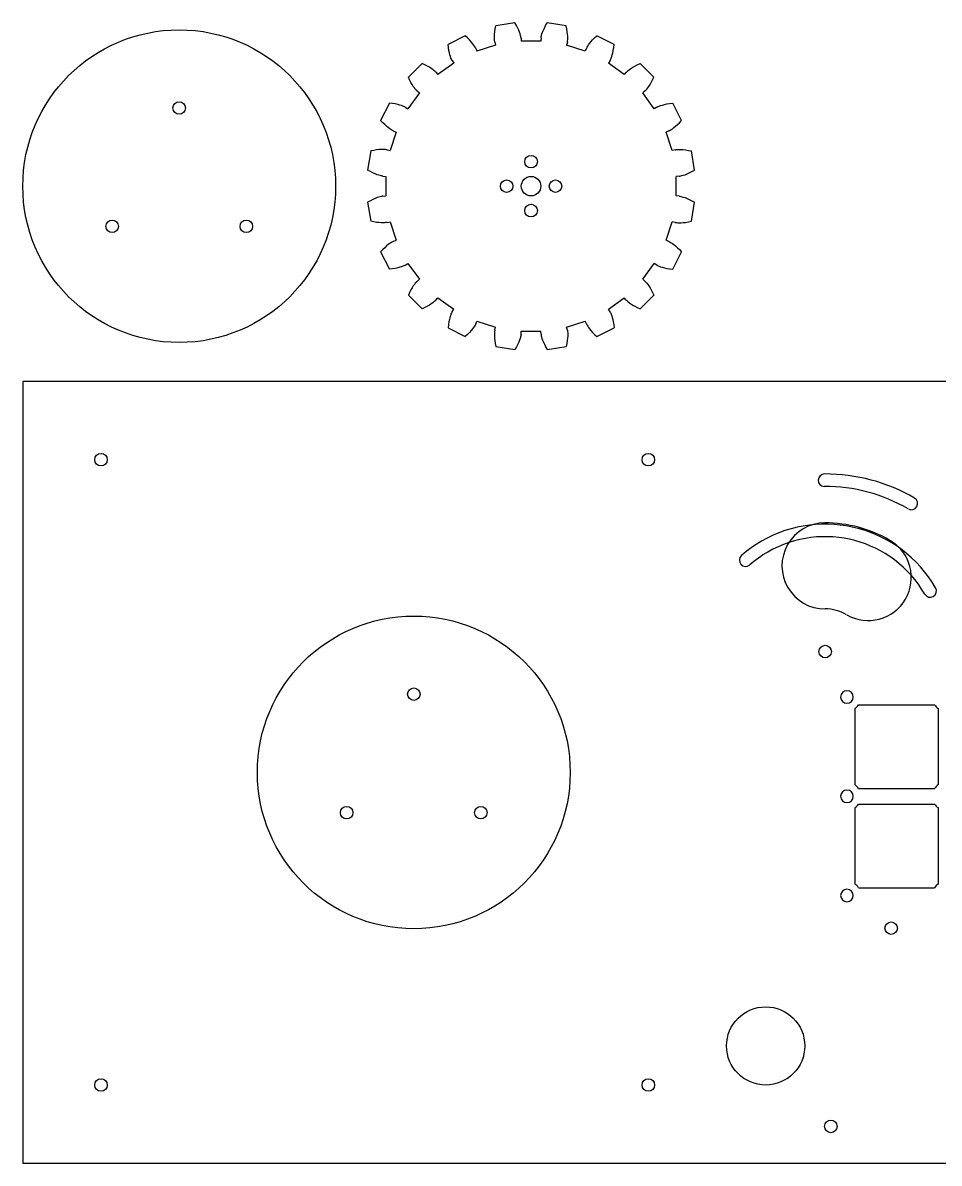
# Model space of a CAD drawing. Extents: x -100 to 360, y -300 to 52.
# Drawn here: x -100 to 134.4, y -300 to -8.2 of the extents above; entities that cross this region are included whole.
import ezdxf

# ---------------------------------------------------------------- set-up
doc = ezdxf.new("R2010")
doc.units = 0
doc.layers.add('gear', color=7, linetype='Continuous', true_color=0xffffff)

msp = doc.modelspace()

# ---------------------------------------------------------------- linework, layer by layer
at = {"layer": 'gear', "color": 1, "true_color": 0xff0000}
for p, q in [((25.88, -8.2), (21, -8.98)), ((26.28, -8.9), (25.88, -8.2)), ((33.72, -8.9), (34.12, -8.2)), ((39, -8.98), (34.12, -8.2)), ((13.17, -11.52), (8.76, -13.76)), ((13.76, -12.06), (13.17, -11.52)), ((20.62, -12.1), (20.63, -11.64)), ((20.63, -11.64), (20.66, -11.09)), ((20.66, -11.09), (20.73, -10.47)), ((20.73, -10.47), (20.84, -9.76)), ((20.84, -9.76), (21, -8.98)), ((26.6, -9.54), (26.28, -8.9)), ((26.86, -10.11), (26.6, -9.54)), ((27.06, -10.62), (26.86, -10.11)), ((27.21, -11.06), (27.06, -10.62)), ((27.31, -11.43), (27.21, -11.06)), ((27.38, -11.71), (27.31, -11.43)), ((32.62, -11.71), (32.69, -11.43)), ((32.69, -11.43), (32.79, -11.06)), ((32.79, -11.06), (32.94, -10.62)), ((32.94, -10.62), (33.14, -10.11)), ((33.14, -10.11), (33.4, -9.54)), ((33.4, -9.54), (33.72, -8.9)), ((39.16, -9.76), (39, -8.98)), ((39.27, -10.47), (39.16, -9.76)), ((39.34, -11.09), (39.27, -10.47)), ((39.37, -11.64), (39.34, -11.09)), ((39.38, -12.1), (39.37, -11.64)), ((46.24, -12.06), (46.83, -11.52)), ((51.24, -13.76), (46.83, -11.52)), ((8.85, -14.56), (8.76, -13.76)), ((8.97, -15.27), (8.85, -14.56)), ((14.26, -12.57), (13.76, -12.06)), ((14.69, -13.04), (14.26, -12.57)), ((15.03, -13.46), (14.69, -13.04)), ((15.31, -13.83), (15.03, -13.46)), ((15.52, -14.14), (15.31, -13.83)), ((15.68, -14.4), (15.52, -14.14)), ((15.78, -14.58), (15.68, -14.4)), ((15.83, -14.69), (15.78, -14.58)), ((20.91, -13.93), (16.15, -15.48)), ((20.64, -12.48), (20.62, -12.1)), ((20.66, -12.78), (20.64, -12.48)), ((20.69, -12.99), (20.66, -12.78)), ((20.71, -13.11), (20.69, -12.99)), ((20.72, -13.15), (20.71, -13.11)), ((20.72, -13.15), (20.91, -13.93)), ((27.42, -11.92), (27.38, -11.71)), ((27.44, -12.04), (27.42, -11.92)), ((27.44, -12.09), (27.44, -12.04)), ((27.44, -12.09), (27.49, -12.88)), ((32.51, -12.88), (27.49, -12.88)), ((32.56, -12.09), (32.51, -12.88)), ((32.56, -12.04), (32.58, -11.92)), ((32.56, -12.09), (32.56, -12.04)), ((32.58, -11.92), (32.62, -11.71)), ((39.28, -13.15), (39.09, -13.93)), ((43.85, -15.48), (39.09, -13.93)), ((39.28, -13.15), (39.29, -13.11)), ((39.29, -13.11), (39.31, -12.99)), ((39.31, -12.99), (39.34, -12.78)), ((39.34, -12.78), (39.36, -12.48)), ((39.36, -12.48), (39.38, -12.1)), ((44.17, -14.69), (44.22, -14.58)), ((44.22, -14.58), (44.32, -14.4)), ((44.32, -14.4), (44.48, -14.14)), ((44.48, -14.14), (44.69, -13.83)), ((44.69, -13.83), (44.97, -13.46)), ((44.97, -13.46), (45.31, -13.04)), ((45.31, -13.04), (45.74, -12.57)), ((45.74, -12.57), (46.24, -12.06)), ((51.03, -15.27), (51.15, -14.56)), ((51.15, -14.56), (51.24, -13.76)), ((9.1, -15.88), (8.97, -15.27)), ((9.24, -16.41), (9.1, -15.88)), ((9.37, -16.86), (9.24, -16.41)), ((9.5, -17.21), (9.37, -16.86)), ((9.62, -17.48), (9.5, -17.21)), ((9.71, -17.67), (9.62, -17.48)), ((15.85, -14.73), (15.83, -14.69)), ((15.85, -14.73), (16.15, -15.48)), ((44.15, -14.73), (43.85, -15.48)), ((44.15, -14.73), (44.17, -14.69)), ((50.29, -17.67), (50.38, -17.48)), ((50.38, -17.48), (50.5, -17.21)), ((50.5, -17.21), (50.63, -16.86)), ((50.63, -16.86), (50.76, -16.41)), ((50.76, -16.41), (50.9, -15.88)), ((50.9, -15.88), (51.03, -15.27)), ((2.1, -18.61), (-1.39, -22.1)), ((2.83, -18.94), (2.1, -18.61)), ((3.47, -19.26), (2.83, -18.94)), ((4.01, -19.58), (3.47, -19.26)), ((4.47, -19.87), (4.01, -19.58)), ((4.85, -20.14), (4.47, -19.87)), ((5.15, -20.37), (4.85, -20.14)), ((5.37, -20.57), (5.15, -20.37)), ((10.21, -18.5), (6.16, -21.45)), ((9.76, -17.79), (9.71, -17.67)), ((9.79, -17.82), (9.76, -17.79)), ((9.79, -17.82), (10.21, -18.5)), ((50.21, -17.82), (49.79, -18.5)), ((53.84, -21.45), (49.79, -18.5)), ((50.21, -17.82), (50.24, -17.79)), ((50.24, -17.79), (50.29, -17.67)), ((54.63, -20.57), (54.85, -20.37)), ((54.85, -20.37), (55.15, -20.14)), ((55.15, -20.14), (55.53, -19.87)), ((55.53, -19.87), (55.99, -19.58)), ((55.99, -19.58), (56.53, -19.26)), ((56.53, -19.26), (57.17, -18.94)), ((57.17, -18.94), (57.9, -18.61)), ((61.39, -22.1), (57.9, -18.61)), ((-1.06, -22.83), (-1.39, -22.1)), ((-0.74, -23.47), (-1.06, -22.83)), ((5.53, -20.71), (5.37, -20.57)), ((5.62, -20.8), (5.53, -20.71)), ((5.64, -20.83), (5.62, -20.8)), ((5.64, -20.83), (6.16, -21.45)), ((54.36, -20.83), (53.84, -21.45)), ((54.36, -20.83), (54.38, -20.8)), ((54.38, -20.8), (54.47, -20.71)), ((54.47, -20.71), (54.63, -20.57)), ((60.74, -23.47), (61.06, -22.83)), ((61.06, -22.83), (61.39, -22.1)), ((1.45, -26.16), (-1.5, -30.21)), ((-0.42, -24.01), (-0.74, -23.47)), ((-0.13, -24.47), (-0.42, -24.01)), ((0.14, -24.85), (-0.13, -24.47)), ((0.37, -25.15), (0.14, -24.85)), ((0.57, -25.37), (0.37, -25.15)), ((0.71, -25.53), (0.57, -25.37)), ((0.8, -25.62), (0.71, -25.53)), ((0.83, -25.64), (0.8, -25.62)), ((0.83, -25.64), (1.45, -26.16)), ((59.17, -25.64), (58.55, -26.16)), ((61.5, -30.21), (58.55, -26.16)), ((59.17, -25.64), (59.2, -25.62)), ((59.2, -25.62), (59.29, -25.53)), ((59.29, -25.53), (59.43, -25.37)), ((59.43, -25.37), (59.63, -25.15)), ((59.63, -25.15), (59.86, -24.85)), ((59.86, -24.85), (60.13, -24.47)), ((60.13, -24.47), (60.42, -24.01)), ((60.42, -24.01), (60.74, -23.47)), ((-6.24, -28.76), (-8.48, -33.17)), ((-5.44, -28.85), (-6.24, -28.76)), ((-4.73, -28.97), (-5.44, -28.85)), ((-4.12, -29.1), (-4.73, -28.97)), ((-3.59, -29.24), (-4.12, -29.1)), ((63.59, -29.24), (64.12, -29.1)), ((64.12, -29.1), (64.73, -28.97)), ((64.73, -28.97), (65.44, -28.85)), ((65.44, -28.85), (66.24, -28.76)), ((68.48, -33.17), (66.24, -28.76)), ((-3.14, -29.37), (-3.59, -29.24)), ((-2.79, -29.5), (-3.14, -29.37)), ((-2.52, -29.62), (-2.79, -29.5)), ((-2.33, -29.71), (-2.52, -29.62)), ((-2.21, -29.76), (-2.33, -29.71)), ((-2.18, -29.79), (-2.21, -29.76)), ((-2.18, -29.79), (-1.5, -30.21)), ((62.18, -29.79), (61.5, -30.21)), ((62.18, -29.79), (62.21, -29.76)), ((62.21, -29.76), (62.33, -29.71)), ((62.33, -29.71), (62.52, -29.62)), ((62.52, -29.62), (62.79, -29.5)), ((62.79, -29.5), (63.14, -29.37)), ((63.14, -29.37), (63.59, -29.24)), ((-7.94, -33.76), (-8.48, -33.17)), ((-7.43, -34.26), (-7.94, -33.76)), ((-6.96, -34.69), (-7.43, -34.26)), ((-6.54, -35.03), (-6.96, -34.69)), ((66.54, -35.03), (66.96, -34.69)), ((66.96, -34.69), (67.43, -34.26)), ((67.43, -34.26), (67.94, -33.76)), ((67.94, -33.76), (68.48, -33.17)), ((-6.17, -35.31), (-6.54, -35.03)), ((-5.86, -35.52), (-6.17, -35.31)), ((-4.52, -36.15), (-6.07, -40.91)), ((-5.6, -35.68), (-5.86, -35.52)), ((-5.42, -35.78), (-5.6, -35.68)), ((-5.31, -35.83), (-5.42, -35.78)), ((-5.27, -35.85), (-5.31, -35.83)), ((-5.27, -35.85), (-4.52, -36.15)), ((65.27, -35.85), (64.52, -36.15)), ((66.07, -40.91), (64.52, -36.15)), ((65.27, -35.85), (65.31, -35.83)), ((65.31, -35.83), (65.42, -35.78)), ((65.42, -35.78), (65.6, -35.68)), ((65.6, -35.68), (65.86, -35.52)), ((65.86, -35.52), (66.17, -35.31)), ((66.17, -35.31), (66.54, -35.03)), ((-10.24, -40.84), (-11.02, -41)), ((-9.53, -40.73), (-10.24, -40.84)), ((-8.91, -40.66), (-9.53, -40.73)), ((-8.36, -40.63), (-8.91, -40.66)), ((-7.9, -40.62), (-8.36, -40.63)), ((-7.52, -40.64), (-7.9, -40.62)), ((-7.22, -40.66), (-7.52, -40.64)), ((-7.01, -40.69), (-7.22, -40.66)), ((-6.89, -40.71), (-7.01, -40.69)), ((-6.85, -40.72), (-6.89, -40.71)), ((-6.85, -40.72), (-6.07, -40.91)), ((66.85, -40.72), (66.07, -40.91)), ((66.85, -40.72), (66.89, -40.71)), ((66.89, -40.71), (67.01, -40.69)), ((67.01, -40.69), (67.22, -40.66)), ((67.22, -40.66), (67.52, -40.64)), ((67.52, -40.64), (67.9, -40.62)), ((67.9, -40.62), (68.36, -40.63)), ((68.36, -40.63), (68.91, -40.66)), ((68.91, -40.66), (69.53, -40.73)), ((69.53, -40.73), (70.24, -40.84)), ((70.24, -40.84), (71.02, -41)), ((-11.02, -41), (-11.8, -45.88)), ((71.8, -45.88), (71.02, -41)), ((-11.1, -46.28), (-11.8, -45.88)), ((-10.46, -46.6), (-11.1, -46.28)), ((-9.89, -46.86), (-10.46, -46.6)), ((69.89, -46.86), (70.46, -46.6)), ((70.46, -46.6), (71.1, -46.28)), ((71.1, -46.28), (71.8, -45.88)), ((-9.38, -47.06), (-9.89, -46.86)), ((-8.94, -47.21), (-9.38, -47.06)), ((-8.57, -47.31), (-8.94, -47.21)), ((-8.29, -47.38), (-8.57, -47.31)), ((-8.08, -47.42), (-8.29, -47.38)), ((-7.96, -47.44), (-8.08, -47.42)), ((-7.91, -47.44), (-7.96, -47.44)), ((-7.91, -47.44), (-7.12, -47.49)), ((-7.12, -47.49), (-7.12, -52.51)), ((67.91, -47.44), (67.12, -47.49)), ((67.12, -52.51), (67.12, -47.49)), ((67.91, -47.44), (67.96, -47.44)), ((67.96, -47.44), (68.08, -47.42)), ((68.08, -47.42), (68.29, -47.38)), ((68.29, -47.38), (68.57, -47.31)), ((68.57, -47.31), (68.94, -47.21)), ((68.94, -47.21), (69.38, -47.06)), ((69.38, -47.06), (69.89, -46.86)), ((-7.91, -52.56), (-7.12, -52.51)), ((67.91, -52.56), (67.12, -52.51)), ((-11.1, -53.72), (-11.8, -54.12)), ((-11.8, -54.12), (-11.02, -59)), ((-10.46, -53.4), (-11.1, -53.72)), ((-9.89, -53.14), (-10.46, -53.4)), ((-9.38, -52.94), (-9.89, -53.14)), ((-8.94, -52.79), (-9.38, -52.94)), ((-8.57, -52.69), (-8.94, -52.79)), ((-8.29, -52.62), (-8.57, -52.69)), ((-8.08, -52.58), (-8.29, -52.62)), ((-7.96, -52.56), (-8.08, -52.58)), ((-7.91, -52.56), (-7.96, -52.56)), ((67.91, -52.56), (67.96, -52.56)), ((67.96, -52.56), (68.08, -52.58)), ((68.08, -52.58), (68.29, -52.62)), ((68.29, -52.62), (68.57, -52.69)), ((68.57, -52.69), (68.94, -52.79)), ((68.94, -52.79), (69.38, -52.94)), ((69.38, -52.94), (69.89, -53.14)), ((69.89, -53.14), (70.46, -53.4)), ((70.46, -53.4), (71.1, -53.72)), ((71.02, -59), (71.8, -54.12)), ((71.1, -53.72), (71.8, -54.12)), ((-10.24, -59.16), (-11.02, -59)), ((-9.53, -59.27), (-10.24, -59.16)), ((-8.91, -59.34), (-9.53, -59.27)), ((-8.36, -59.37), (-8.91, -59.34)), ((-7.9, -59.38), (-8.36, -59.37)), ((-7.52, -59.36), (-7.9, -59.38)), ((-7.22, -59.34), (-7.52, -59.36)), ((-7.01, -59.31), (-7.22, -59.34)), ((-6.89, -59.29), (-7.01, -59.31)), ((-6.85, -59.28), (-6.89, -59.29)), ((-6.85, -59.28), (-6.07, -59.09)), ((-6.07, -59.09), (-4.52, -63.85)), ((64.52, -63.85), (66.07, -59.09)), ((66.85, -59.28), (66.07, -59.09)), ((66.85, -59.28), (66.89, -59.29)), ((66.89, -59.29), (67.01, -59.31)), ((67.01, -59.31), (67.22, -59.34)), ((67.22, -59.34), (67.52, -59.36)), ((67.52, -59.36), (67.9, -59.38)), ((67.9, -59.38), (68.36, -59.37)), ((68.36, -59.37), (68.91, -59.34)), ((68.91, -59.34), (69.53, -59.27)), ((69.53, -59.27), (70.24, -59.16)), ((70.24, -59.16), (71.02, -59)), ((-5.31, -64.17), (-5.42, -64.22)), ((-5.27, -64.15), (-5.31, -64.17)), ((-5.27, -64.15), (-4.52, -63.85)), ((65.27, -64.15), (64.52, -63.85)), ((65.27, -64.15), (65.31, -64.17)), ((65.31, -64.17), (65.42, -64.22)), ((-7.94, -66.24), (-8.48, -66.83)), ((-8.48, -66.83), (-6.24, -71.24)), ((-7.43, -65.74), (-7.94, -66.24)), ((-6.96, -65.31), (-7.43, -65.74)), ((-6.54, -64.97), (-6.96, -65.31)), ((-6.17, -64.69), (-6.54, -64.97)), ((-5.86, -64.48), (-6.17, -64.69)), ((-5.6, -64.32), (-5.86, -64.48)), ((-5.42, -64.22), (-5.6, -64.32)), ((65.42, -64.22), (65.6, -64.32)), ((65.6, -64.32), (65.86, -64.48)), ((65.86, -64.48), (66.17, -64.69)), ((66.17, -64.69), (66.54, -64.97)), ((66.24, -71.24), (68.48, -66.83)), ((66.54, -64.97), (66.96, -65.31)), ((66.96, -65.31), (67.43, -65.74)), ((67.43, -65.74), (67.94, -66.24)), ((67.94, -66.24), (68.48, -66.83)), ((-2.18, -70.21), (-1.5, -69.79)), ((-1.5, -69.79), (1.45, -73.84)), ((58.55, -73.84), (61.5, -69.79)), ((62.18, -70.21), (61.5, -69.79)), ((-5.44, -71.15), (-6.24, -71.24)), ((-4.73, -71.03), (-5.44, -71.15)), ((-4.12, -70.9), (-4.73, -71.03)), ((-3.59, -70.76), (-4.12, -70.9)), ((-3.14, -70.63), (-3.59, -70.76)), ((-2.79, -70.5), (-3.14, -70.63)), ((-2.52, -70.38), (-2.79, -70.5)), ((-2.33, -70.29), (-2.52, -70.38)), ((-2.21, -70.24), (-2.33, -70.29)), ((-2.18, -70.21), (-2.21, -70.24)), ((62.18, -70.21), (62.21, -70.24)), ((62.21, -70.24), (62.33, -70.29)), ((62.33, -70.29), (62.52, -70.38)), ((62.52, -70.38), (62.79, -70.5)), ((62.79, -70.5), (63.14, -70.63)), ((63.14, -70.63), (63.59, -70.76)), ((63.59, -70.76), (64.12, -70.9)), ((64.12, -70.9), (64.73, -71.03)), ((64.73, -71.03), (65.44, -71.15)), ((65.44, -71.15), (66.24, -71.24)), ((-0.13, -75.53), (-0.42, -75.99)), ((0.14, -75.15), (-0.13, -75.53)), ((0.37, -74.85), (0.14, -75.15)), ((0.57, -74.63), (0.37, -74.85)), ((0.71, -74.47), (0.57, -74.63)), ((0.8, -74.38), (0.71, -74.47)), ((0.83, -74.36), (0.8, -74.38)), ((0.83, -74.36), (1.45, -73.84)), ((59.17, -74.36), (58.55, -73.84)), ((59.17, -74.36), (59.2, -74.38)), ((59.2, -74.38), (59.29, -74.47)), ((59.29, -74.47), (59.43, -74.63)), ((59.43, -74.63), (59.63, -74.85)), ((59.63, -74.85), (59.86, -75.15)), ((59.86, -75.15), (60.13, -75.53)), ((60.13, -75.53), (60.42, -75.99)), ((-1.06, -77.17), (-1.39, -77.9)), ((-1.39, -77.9), (2.1, -81.39)), ((-0.74, -76.53), (-1.06, -77.17)), ((-0.42, -75.99), (-0.74, -76.53)), ((5.64, -79.17), (6.16, -78.55)), ((6.16, -78.55), (10.21, -81.5)), ((49.79, -81.5), (53.84, -78.55)), ((54.36, -79.17), (53.84, -78.55)), ((57.9, -81.39), (61.39, -77.9)), ((60.42, -75.99), (60.74, -76.53)), ((60.74, -76.53), (61.06, -77.17)), ((61.06, -77.17), (61.39, -77.9)), ((2.83, -81.06), (2.1, -81.39)), ((3.47, -80.74), (2.83, -81.06)), ((4.01, -80.42), (3.47, -80.74)), ((4.47, -80.13), (4.01, -80.42)), ((4.85, -79.86), (4.47, -80.13)), ((5.15, -79.63), (4.85, -79.86)), ((5.37, -79.43), (5.15, -79.63)), ((5.53, -79.29), (5.37, -79.43)), ((5.62, -79.2), (5.53, -79.29)), ((5.64, -79.17), (5.62, -79.2)), ((9.79, -82.18), (10.21, -81.5)), ((50.21, -82.18), (49.79, -81.5)), ((54.36, -79.17), (54.38, -79.2)), ((54.38, -79.2), (54.47, -79.29)), ((54.47, -79.29), (54.63, -79.43)), ((54.63, -79.43), (54.85, -79.63)), ((54.85, -79.63), (55.15, -79.86)), ((55.15, -79.86), (55.53, -80.13)), ((55.53, -80.13), (55.99, -80.42)), ((55.99, -80.42), (56.53, -80.74)), ((56.53, -80.74), (57.17, -81.06)), ((57.17, -81.06), (57.9, -81.39)), ((9.1, -84.12), (8.97, -84.73)), ((9.24, -83.59), (9.1, -84.12)), ((9.37, -83.14), (9.24, -83.59)), ((9.5, -82.79), (9.37, -83.14)), ((9.62, -82.52), (9.5, -82.79)), ((9.71, -82.33), (9.62, -82.52)), ((9.76, -82.21), (9.71, -82.33)), ((9.79, -82.18), (9.76, -82.21)), ((15.85, -85.27), (16.15, -84.52)), ((16.15, -84.52), (20.91, -86.07)), ((39.09, -86.07), (43.85, -84.52)), ((44.15, -85.27), (43.85, -84.52)), ((50.21, -82.18), (50.24, -82.21)), ((50.24, -82.21), (50.29, -82.33)), ((50.29, -82.33), (50.38, -82.52)), ((50.38, -82.52), (50.5, -82.79)), ((50.5, -82.79), (50.63, -83.14)), ((50.63, -83.14), (50.76, -83.59)), ((50.76, -83.59), (50.9, -84.12)), ((50.9, -84.12), (51.03, -84.73)), ((8.85, -85.44), (8.76, -86.24)), ((8.76, -86.24), (13.17, -88.48)), ((8.97, -84.73), (8.85, -85.44)), ((14.26, -87.43), (13.76, -87.94)), ((14.69, -86.96), (14.26, -87.43)), ((15.03, -86.54), (14.69, -86.96)), ((15.31, -86.17), (15.03, -86.54)), ((15.52, -85.86), (15.31, -86.17)), ((15.68, -85.6), (15.52, -85.86)), ((15.78, -85.42), (15.68, -85.6)), ((15.83, -85.31), (15.78, -85.42)), ((15.85, -85.27), (15.83, -85.31)), ((20.64, -87.52), (20.62, -87.9)), ((20.66, -87.22), (20.64, -87.52)), ((20.69, -87.01), (20.66, -87.22)), ((20.71, -86.89), (20.69, -87.01)), ((20.72, -86.85), (20.71, -86.89)), ((20.72, -86.85), (20.91, -86.07)), ((27.44, -87.91), (27.49, -87.12)), ((27.49, -87.12), (32.51, -87.12)), ((32.56, -87.91), (32.51, -87.12)), ((39.28, -86.85), (39.09, -86.07)), ((39.28, -86.85), (39.29, -86.89)), ((39.29, -86.89), (39.31, -87.01)), ((39.31, -87.01), (39.34, -87.22)), ((39.34, -87.22), (39.36, -87.52)), ((39.36, -87.52), (39.38, -87.9)), ((44.15, -85.27), (44.17, -85.31)), ((44.17, -85.31), (44.22, -85.42)), ((44.22, -85.42), (44.32, -85.6)), ((44.32, -85.6), (44.48, -85.86)), ((44.48, -85.86), (44.69, -86.17)), ((44.69, -86.17), (44.97, -86.54)), ((44.97, -86.54), (45.31, -86.96)), ((45.31, -86.96), (45.74, -87.43)), ((45.74, -87.43), (46.24, -87.94)), ((46.83, -88.48), (51.24, -86.24)), ((51.03, -84.73), (51.15, -85.44)), ((51.15, -85.44), (51.24, -86.24)), ((13.76, -87.94), (13.17, -88.48)), ((20.62, -87.9), (20.63, -88.36)), ((20.63, -88.36), (20.66, -88.91)), ((20.66, -88.91), (20.73, -89.53)), ((20.73, -89.53), (20.84, -90.24)), ((20.84, -90.24), (21, -91.02)), ((26.86, -89.89), (26.6, -90.46)), ((27.06, -89.38), (26.86, -89.89)), ((27.21, -88.94), (27.06, -89.38)), ((27.31, -88.57), (27.21, -88.94)), ((27.38, -88.29), (27.31, -88.57)), ((27.42, -88.08), (27.38, -88.29)), ((27.44, -87.96), (27.42, -88.08)), ((27.44, -87.91), (27.44, -87.96)), ((32.56, -87.91), (32.56, -87.96)), ((32.56, -87.96), (32.58, -88.08)), ((32.58, -88.08), (32.62, -88.29)), ((32.62, -88.29), (32.69, -88.57)), ((32.69, -88.57), (32.79, -88.94)), ((32.79, -88.94), (32.94, -89.38)), ((32.94, -89.38), (33.14, -89.89)), ((33.14, -89.89), (33.4, -90.46)), ((39.16, -90.24), (39, -91.02)), ((39.27, -89.53), (39.16, -90.24)), ((39.34, -88.91), (39.27, -89.53)), ((39.37, -88.36), (39.34, -88.91)), ((39.38, -87.9), (39.37, -88.36)), ((46.24, -87.94), (46.83, -88.48)), ((21, -91.02), (25.88, -91.8)), ((26.28, -91.1), (25.88, -91.8)), ((26.6, -90.46), (26.28, -91.1)), ((33.4, -90.46), (33.72, -91.1)), ((33.72, -91.1), (34.12, -91.8)), ((34.12, -91.8), (39, -91.02)), ((170, -100), (-100, -100)), ((-100, -100), (-100, -300)), ((112.78, -183.71), (112.78, -203.13)), ((113.77, -182.72), (133.19, -182.72)), ((134.18, -203.13), (134.18, -183.71)), ((113.77, -204.12), (133.19, -204.12)), ((112.78, -209.11), (112.78, -228.53)), ((113.77, -208.12), (133.19, -208.12)), ((134.18, -228.53), (134.18, -209.11)), ((113.77, -229.52), (133.19, -229.52)), ((-100, -300), (170, -300))]:
    msp.add_line(p, q, dxfattribs=at)
for centre, radius in [((-60, -50), 40), ((-60, -30), 1.6), ((30, -43.75), 1.6), ((23.75, -50), 1.6), ((30, -50), 2.5), ((36.25, -50), 1.6), ((30, -56.25), 1.6), ((-77.15, -60.29), 1.6), ((-42.85, -60.29), 1.6), ((-80, -120), 1.6), ((60, -120), 1.6), ((0, -200), 40), ((105.22, -169.09), 1.6), ((0, -180), 1.6), ((-17.15, -210.29), 1.6), ((17.15, -210.29), 1.6), ((122.1, -239.86), 1.6), ((90, -270), 10), ((-80, -280), 1.6), ((60, -280), 1.6), ((106.65, -290.59), 1.6)]:
    msp.add_circle(centre, radius, dxfattribs=at)
for centre, radius, start, end in [((105.04, -125.25), 1.6, 88.6306, 268.6306), ((105.22, -169.09), 45.44, 59.8135, 90.1865), ((105.22, -169.09), 42.24, 59.7716, 90.3044), ((127.28, -131.2), 1.6, 240.3673, 60.3673), ((105.22, -169.09), 32.6, 30, 120), ((105.17, -147.17), 11, 90.2791, 270.2791), ((105.22, -169.09), 32.92, 59.8135, 90.1865), ((105.22, -169.09), 29.4, 30, 120), ((105.22, -169.09), 32.6, 120, 131.0322), ((116.25, -150.14), 11, 239.8135, 59.8135), ((84.87, -145.7), 1.6, 131.0322, 311.0322), ((105.22, -169.09), 29.4, 120, 131.0322), ((132.07, -153.59), 1.6, 210, 30), ((105.22, -169.09), 10.92, 59.8135, 90), ((110.78, -180.72), 1.6, 90, 270), ((110.78, -180.72), 1.6, 0, 90), ((110.78, -180.72), 1.6, 270, 0), ((110.78, -180.72), 3.6, 303.749, 326.251), ((136.18, -180.72), 3.6, 213.749, 236.251), ((110.78, -206.12), 3.6, 33.749, 56.251), ((136.18, -206.12), 3.6, 123.749, 146.251), ((110.78, -206.12), 1.6, 90, 270), ((110.78, -206.12), 1.6, 0, 90), ((110.78, -206.12), 1.6, 270, 0), ((110.78, -206.12), 3.6, 303.749, 326.251), ((136.18, -206.12), 3.6, 213.749, 236.251), ((110.78, -231.52), 1.6, 90, 0), ((110.78, -231.52), 1.6, 0, 90), ((110.78, -231.52), 3.6, 33.749, 56.251), ((136.18, -231.52), 3.6, 123.749, 146.251)]:
    msp.add_arc(centre, radius, start, end, dxfattribs=at)

doc.saveas('drawing.dxf')
